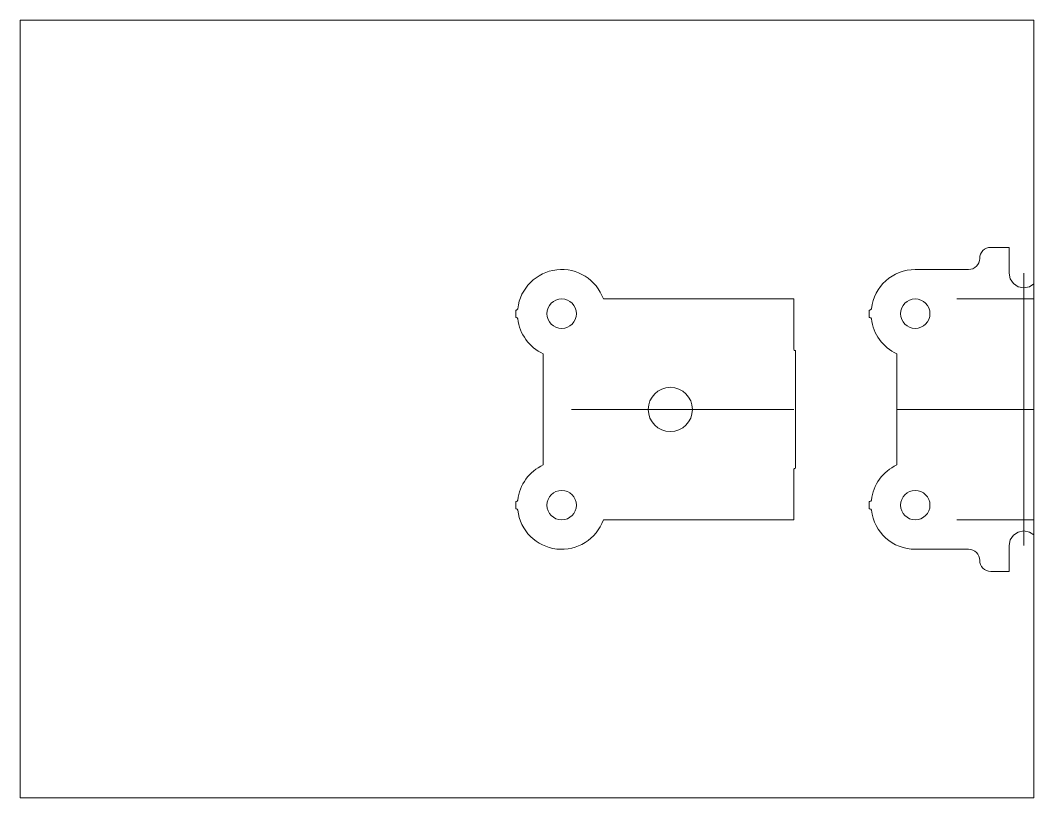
# Paper-space layout 'Layout1' of a CAD drawing. Header units: inches. Extents: x 1.08 to 9.68, y 0.82 to 7.42.
# The model-space entities are those that its viewports show. They can reach past a viewport. Long polylines and large blocks are cut down to what shows.
import ezdxf

# ---------------------------------------------------------------- set-up
doc = ezdxf.new("R2010")
doc.units = ezdxf.units.IN
doc.header["$MEASUREMENT"] = 0
doc.layers.add('_Standard', color=7, linetype='Continuous', lineweight=20)
doc.layers.add('X_Viewports', color=191, linetype='Continuous', lineweight=20, plot=False)

msp = doc.modelspace()

# ---------------------------------------------------------------- linework, layer by layer
at = {"layer": '_Standard'}
for points in [[(17.871, 11.55), (19.683, 11.55, 0.414214), (20.058, 11.925), (20.058, 11.925, -0.414214), (20.433, 12.3), (21.058, 12.3)], [(25.746, 11.55), (23.433, 11.55, -0.414214), (23.058, 11.925), (23.058, 11.925, 0.414214), (22.683, 12.3), (22.058, 12.3)], [(13.808, 8.8), (13.796, 8.8, -0.414214), (13.746, 8.85), (13.746, 10.55)], [(13.808, 4.8), (13.796, 4.8, 0.414214), (13.746, 4.75), (13.746, 3.05)], [(17.871, 2.05), (19.683, 2.05, -0.414214), (20.058, 1.675), (20.058, 1.675, 0.414214), (20.433, 1.3), (21.058, 1.3)], [(25.746, 2.05), (23.433, 2.05, 0.414214), (23.058, 1.675), (23.058, 1.675, -0.414214), (22.683, 1.3), (22.058, 1.3)]]:
    msp.add_lwpolyline(points, format="xyb", dxfattribs=at)
for points in [[(21.058, 11.425), (21.058, 12.3)], [(22.058, 11.425), (22.058, 12.3)], [(21.558, 2.175), (21.558, 11.425)], [(13.746, 10.55), (7.285, 10.55)], [(25.746, 10.55), (19.285, 10.55)], [(4.331, 10.175), (4.308, 10.175)], [(4.308, 10.175), (4.308, 9.925)], [(16.331, 10.175), (16.308, 10.175)], [(16.308, 10.175), (16.308, 9.925)], [(4.331, 9.925), (4.308, 9.925)], [(16.331, 9.925), (16.308, 9.925)], [(5.246, 8.686), (5.246, 4.914)], [(13.808, 4.8), (13.808, 8.8)], [(17.246, 8.686), (17.246, 4.914)], [(13.746, 6.8), (6.202, 6.8)], [(17.246, 6.8), (26.48, 6.8)], [(4.331, 3.675), (4.308, 3.675)], [(4.308, 3.425), (4.308, 3.675)], [(16.331, 3.675), (16.308, 3.675)], [(16.308, 3.425), (16.308, 3.675)], [(4.331, 3.425), (4.308, 3.425)], [(16.331, 3.425), (16.308, 3.425)], [(13.746, 3.05), (7.285, 3.05)], [(25.746, 3.05), (19.285, 3.05)], [(21.058, 2.175), (21.058, 1.3)], [(22.058, 2.175), (22.058, 1.3)]]:
    msp.add_lwpolyline(points, dxfattribs=at)
for centre, radius in [((5.871, 10.05), 0.5), ((17.871, 10.05), 0.5), ((9.558, 6.8), 0.75), ((5.871, 3.55), 0.5), ((17.871, 3.55), 0.5)]:
    msp.add_circle(centre, radius, dxfattribs=at)
for centre, radius, start, end in [((5.871, 10.05), 1.5, 19.4712, 173.5173), ((17.871, 10.05), 1.5, 90, 173.5173), ((21.558, 11.425), 0.5, 180, 0), ((4.331, 10.225), 0.05, 270, 353.5173), ((16.331, 10.225), 0.05, 270, 353.5173), ((4.331, 9.875), 0.05, 6.4827, 90), ((5.871, 10.05), 1.5, 186.4827, 245.3757), ((16.331, 9.875), 0.05, 6.4827, 90), ((17.871, 10.05), 1.5, 186.4827, 245.3757), ((5.871, 3.55), 1.5, 114.6243, 173.5173), ((17.871, 3.55), 1.5, 114.6243, 173.5173), ((4.331, 3.725), 0.05, 270, 353.5173), ((16.331, 3.725), 0.05, 270, 353.5173), ((4.331, 3.375), 0.05, 6.4827, 90), ((5.871, 3.55), 1.5, 186.4827, 340.5288), ((16.331, 3.375), 0.05, 6.4827, 90), ((17.871, 3.55), 1.5, 186.4827, 270), ((21.558, 2.175), 0.5, 0, 180)]:
    msp.add_arc(centre, radius, start, end, dxfattribs=at)

psp = doc.layouts.get("Layout1")

# ---------------------------------------------------------------- viewports
at = {"layer": 'X_Viewports', "view_target_point": (4.6926, 6.8138)}
psp.add_viewport(center=(5.375, 4.125), size=(8.6, 6.6), view_center_point=(0, 0), view_height=26.399999, dxfattribs=at)

doc.saveas('drawing.dxf')
